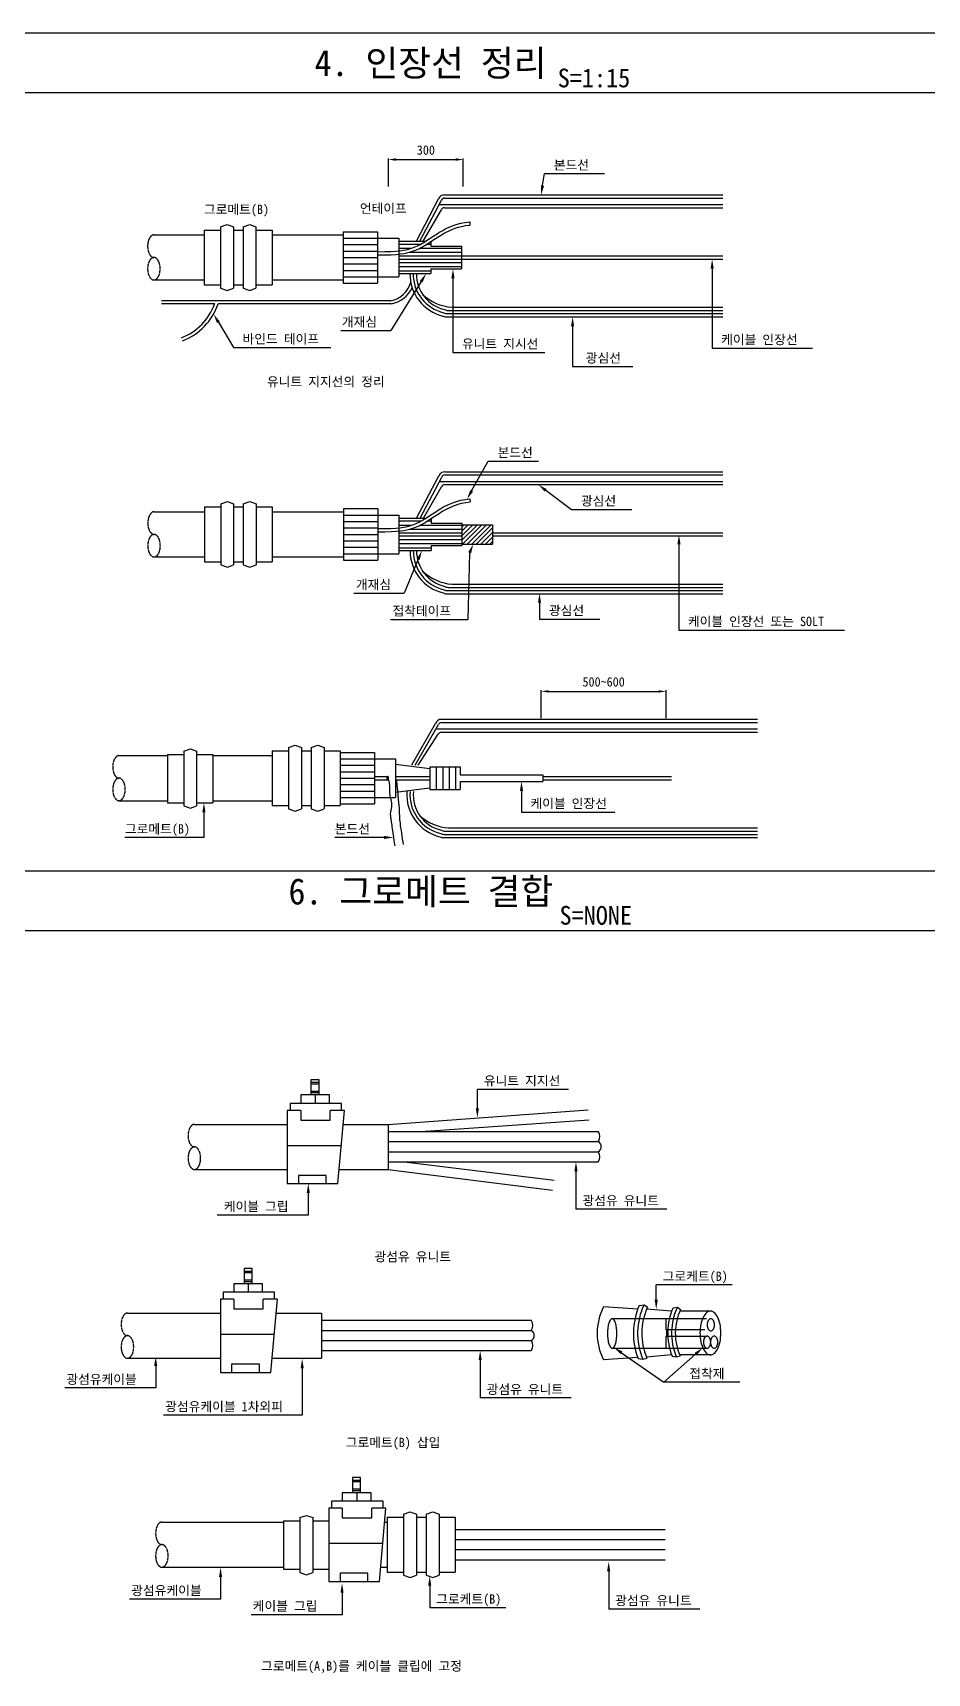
# Model space of a CAD drawing. Extents: x -1854 to 10935, y -8517 to 1904.
# Drawn here: x 2945 to 6532, y -4673 to 1904 of the extents above; entities that cross this region are included whole.
import ezdxf
from ezdxf.enums import TextEntityAlignment as Align

# ---------------------------------------------------------------- set-up
doc = ezdxf.new("R2010")
doc.units = 0
doc.header["$LTSCALE"] = 10
doc.linetypes.add('CENTER', pattern=[2, 1.25, -0.25, 0.25, -0.25])
for name, color, linetype in [('TN-CABL', 4, 'Continuous'), ('TN-CUTL', 1, 'CENTER'), ('TN-DIMS', 1, 'Continuous'), ('TN-LEAL', 1, 'Continuous'), ('TN-LEAT', 3, 'Continuous'), ('TN-LIN2', 3, 'Continuous'), ('TN-TEX1', 6, 'Continuous'), ('TN-TEXT', 3, 'Continuous')]:
    doc.layers.add(name, color=color, linetype=linetype)
doc.styles.add('D', font='GulimChe.ttf')
doc.dimstyles.new('D', dxfattribs={"dimtxt": 2.5, "dimasz": 2.5, "dimexe": 1.25, "dimexo": 2, "dimgap": 1, "dimtad": 1, "dimdec": 0, "dimtxsty": 'D', "dimcen": 2.5, "dimclrd": 1, "dimclre": 1, "dimclrt": 7, "dimadec": 0, "dimazin": 0, "dimtfac": 1, "dimtdec": 0, "dimtmove": 0, "dimatfit": 3, "dimfxl": 0, "dimarcsym": 0})

# ---------------------------------------------------------------- blocks, each defined once
blk = doc.blocks.new('*D4')
at = {"layer": 'DEFPOINTS', "color": 0}
for p in [(4671.8, 1395.5), (4371.7, 1283.5), (4671.8, 1283.5)]:
    blk.add_point(p, dxfattribs=at)
at = {"layer": 'TN-DIMS', "color": 1, "lineweight": -2}
for p, q in [((4371.7, 1288), (4371.7, 1400)), ((4401.7, 1395.5), (4641.8, 1395.5)), ((4671.8, 1288), (4671.8, 1400))]:
    blk.add_line(p, q, dxfattribs=at)
at = {"layer": 'TN-DIMS', "color": 1}
for points in [[(4401.7, 1400.5), (4401.7, 1390.5), (4371.7, 1395.5)], [(4641.8, 1400.5), (4641.8, 1390.5), (4671.8, 1395.5)]]:
    blk.add_solid(points, dxfattribs=at)
at = {"layer": 'TN-DIMS', "color": 3, "insert": (4521.8, 1433.4), "char_height": 37.5, "attachment_point": 5, "style": 'D'}
blk.add_mtext('300', dxfattribs=at)
blk = doc.blocks.new('*D5')
at = {"layer": 'DEFPOINTS', "color": 0}
for p in [(5484.9, -736.6), (4984.5, -848.6), (5484.9, -848.6)]:
    blk.add_point(p, dxfattribs=at)
at = {"layer": 'TN-DIMS', "color": 1, "lineweight": -2}
for p, q in [((4984.5, -844.1), (4984.5, -732.1)), ((5014.5, -736.6), (5454.9, -736.6)), ((5484.9, -844.1), (5484.9, -732.1))]:
    blk.add_line(p, q, dxfattribs=at)
at = {"layer": 'TN-DIMS', "color": 1}
for points in [[(5014.5, -731.6), (5014.5, -741.6), (4984.5, -736.6)], [(5454.9, -731.6), (5454.9, -741.6), (5484.9, -736.6)]]:
    blk.add_solid(points, dxfattribs=at)
at = {"layer": 'TN-DIMS', "color": 3, "insert": (5234.7, -698.7), "char_height": 37.5, "attachment_point": 5, "style": 'D'}
blk.add_mtext('500~600', dxfattribs=at)
blk = doc.blocks.new('*X1')
at = {"color": 0}
for p, q in [((161.85, 132.15), (166.67, 136.97)), ((161.85, 133.56), (165.25, 136.97)), ((161.85, 134.98), (163.84, 136.97)), ((161.85, 136.39), (162.43, 136.97)), ((162.08, 130.97), (168.08, 136.97)), ((163.5, 130.97), (169.5, 136.97)), ((164.91, 130.97), (170.91, 136.97)), ((166.33, 130.97), (171.32, 135.96)), ((167.74, 130.97), (171.32, 134.55)), ((169.15, 130.97), (171.32, 133.14)), ((170.57, 130.97), (171.32, 131.72))]:
    blk.add_line(p, q, dxfattribs=at)

msp = doc.modelspace()

# ---------------------------------------------------------------- linework, layer by layer
at = {"layer": 'TN-CABL'}
for p, q in [((4597, 1254.2), (5712.1, 1254.2)), ((4483.9, 1067.7), (4572.9, 1237.6)), ((4497.7, 1067.7), (4585, 1233)), ((4511.5, 1067.7), (4584.1, 1194.2)), ((4578.3, 1215.5), (5712.1, 1215.5)), ((4596.1, 1202.5), (5712.1, 1202.5)), ((4597, 1241.3), (5712.1, 1241.3)), ((3698.3, 1125.8), (3725.2, 1135)), ((3698.3, 1125.8), (3698.3, 880.4)), ((3725.2, 1135), (3750, 1125.8)), ((3750, 1125.8), (3750, 880.4)), ((3788.7, 1125.8), (3815.6, 1135)), ((3788.7, 1125.8), (3788.7, 880.4)), ((3815.6, 1135), (3840.4, 1125.8)), ((3840.4, 1125.8), (3840.4, 880.4)), ((4597.6, 1115.9), (4606.2, 1120.3)), ((4606.2, 1120.3), (4615.4, 1124.6)), ((4615.4, 1124.6), (4625, 1128.7)), ((4625, 1128.7), (4635.5, 1132.8)), ((4629.9, 1116.8), (4639.8, 1120.6)), ((4635.5, 1132.8), (4647.4, 1136.6)), ((4639.8, 1120.6), (4651, 1124.2)), ((4647.4, 1136.6), (4661.7, 1140.2)), ((4651, 1124.2), (4664.5, 1127.5)), ((4661.7, 1140.2), (4679.4, 1143.4)), ((4664.5, 1127.5), (4681.4, 1130.7)), ((4679.4, 1143.4), (4697.9, 1145.9)), ((4681.4, 1130.7), (4698.4, 1133)), ((4697.9, 1145.9), (4698.4, 1133)), ((3431.1, 1093.5), (3633, 1093.5)), ((3633, 1112.9), (3633, 893.3)), ((3633, 1112.9), (3697.6, 1112.9)), ((3750, 1112.9), (3788.7, 1112.9)), ((3840.4, 1112.9), (3905, 1112.9)), ((3905, 1112.9), (3905, 893.3)), ((3905, 1093.5), (4190.7, 1093.5)), ((4190.7, 1106.4), (4190.7, 899.8)), ((4190.7, 1106.4), (4327.9, 1106.4)), ((4190.7, 1080.6), (4327.9, 1080.6)), ((4190.7, 1054.8), (4327.9, 1054.8)), ((4327.9, 1106.4), (4327.9, 899.8)), ((4327.9, 1080.6), (4413, 1080.6)), ((4413, 1080.6), (4413, 925.6)), ((4413, 1067.7), (4520.3, 1067.7)), ((4413, 1056.8), (4502.1, 1056.8)), ((4488.1, 1049.4), (4494.1, 1052.4)), ((4494.1, 1052.4), (4500, 1055.6)), ((4500, 1055.6), (4505.8, 1058.8)), ((4505.8, 1058.8), (4511.5, 1062.2)), ((4511.5, 1062.2), (4517.3, 1065.8)), ((4517.3, 1065.8), (4523.1, 1069.4)), ((4518.2, 1051.2), (4524.1, 1054.8)), ((4523.1, 1069.4), (4529, 1073.2)), ((4524.1, 1054.8), (4530, 1058.6)), ((4527.2, 1056.8), (4542.1, 1056.8)), ((4529, 1073.2), (4534.9, 1077.2)), ((4530, 1058.6), (4536, 1062.4)), ((4534.9, 1077.2), (4541.1, 1081.2)), ((4536, 1062.4), (4542, 1066.4)), ((4541.1, 1081.2), (4547.3, 1085.3)), ((4542, 1066.4), (4548.2, 1070.4)), ((4542.1, 1066.4), (4542.1, 1048.3)), ((4547.3, 1085.3), (4553.7, 1089.5)), ((4548.2, 1070.4), (4554.4, 1074.5)), ((4553.7, 1089.5), (4560.4, 1093.8)), ((4554.4, 1074.5), (4560.8, 1078.7)), ((4560.4, 1093.8), (4567.2, 1098.2)), ((4560.8, 1078.7), (4567.4, 1083)), ((4567.2, 1098.2), (4574.3, 1102.6)), ((4567.4, 1083), (4574.1, 1087.3)), ((4574.1, 1087.3), (4581, 1091.6)), ((4574.3, 1102.6), (4581.7, 1107.1)), ((4581, 1091.6), (4588.2, 1095.9)), ((4581.7, 1107.1), (4589.4, 1111.5)), ((4588.2, 1095.9), (4595.7, 1100.2)), ((4589.4, 1111.5), (4597.6, 1115.9)), ((4595.7, 1100.2), (4603.6, 1104.5)), ((4603.6, 1104.5), (4611.9, 1108.7)), ((4611.9, 1108.7), (4620.7, 1112.8)), ((4620.7, 1112.8), (4629.9, 1116.8)), ((4190.7, 1028.9), (4327.9, 1028.9)), ((4190.7, 1003.1), (4327.9, 1003.1)), ((4327.9, 1026.1), (4356.8, 1026.4)), ((4328.1, 1013.2), (4357.1, 1013.5)), ((4356.8, 1026.4), (4381, 1027.1)), ((4357.1, 1013.5), (4381.6, 1014.2)), ((4381, 1027.1), (4401.1, 1028.3)), ((4381.6, 1014.2), (4402.1, 1015.4)), ((4401.1, 1028.3), (4417.7, 1029.8)), ((4402.1, 1015.4), (4419.1, 1017)), ((4413, 1039.7), (4463.2, 1039.7)), ((4413, 1009.6), (5712.1, 1009.6)), ((4413, 996.6), (5712.1, 996.6)), ((4417.7, 1029.8), (4431.2, 1031.7)), ((4419.1, 1017), (4433.3, 1018.9)), ((4431.2, 1031.7), (4442.5, 1033.8)), ((4433.3, 1018.9), (4445.2, 1021.2)), ((4442.5, 1033.8), (4452, 1036.1)), ((4445.2, 1021.2), (4455.3, 1023.6)), ((4452, 1036.1), (4460.3, 1038.6)), ((4455.3, 1023.6), (4464.1, 1026.3)), ((4456.4, 1023.6), (4665.3, 1023.6)), ((4460.3, 1038.6), (4467.9, 1041.1)), ((4464.1, 1026.3), (4472.2, 1029)), ((4467.9, 1041.1), (4475, 1043.8)), ((4472.2, 1029), (4479.7, 1031.8)), ((4475, 1043.8), (4481.7, 1046.6)), ((4479.7, 1031.8), (4486.9, 1034.7)), ((4481.7, 1046.6), (4488.1, 1049.4)), ((4486.9, 1034.7), (4493.6, 1037.8)), ((4493.6, 1037.8), (4500, 1041)), ((4497.5, 1039.7), (4665.3, 1039.7)), ((4500, 1041), (4506.2, 1044.2)), ((4506.2, 1044.2), (4512.3, 1047.7)), ((4512.3, 1047.7), (4518.2, 1051.2)), ((4542.1, 1048.3), (4665.3, 1048.3)), ((4665.3, 1048.3), (4665.3, 957.9)), ((4190.7, 977.3), (4327.9, 977.3)), ((4190.7, 951.4), (4327.9, 951.4)), ((4190.7, 925.6), (4327.9, 925.6)), ((4327.9, 925.6), (4413, 925.6)), ((4413, 982.6), (4665.3, 982.6)), ((4413, 966.5), (4665.3, 966.5)), ((4413, 949.4), (4542.1, 949.4)), ((4413, 938.5), (4542.1, 938.5)), ((4542.1, 957.9), (4665.3, 957.9)), ((4542.1, 957.9), (4542.1, 938.5)), ((3431.1, 912.7), (3633, 912.7)), ((3633, 893.3), (3697.6, 893.3)), ((3698.3, 880.4), (3725.2, 871.2)), ((3725.2, 871.2), (3750, 880.4)), ((3750, 893.3), (3788.7, 893.3)), ((3788.7, 880.4), (3815.6, 871.2)), ((3815.6, 871.2), (3840.4, 880.4)), ((3840.4, 893.3), (3905, 893.3)), ((3905, 912.7), (4190.7, 912.7)), ((4190.7, 899.8), (4327.9, 899.8)), ((4381.4, 829.7), (3462.2, 829.7)), ((3674.8, 816.8), (3462.2, 816.8)), ((4382.7, 816.8), (3688.4, 816.8)), ((4610.4, 790.7), (5712.1, 790.7)), ((4625.8, 803.7), (5712.1, 803.7)), ((4603.5, 764.9), (5712.1, 764.9)), ((4606.9, 777.8), (5712.1, 777.8)), ((4597.7, 144), (5712.8, 144)), ((4484.6, -42.6), (4573.6, 127.3)), ((4498.4, -42.6), (4585.7, 122.7)), ((4512.2, -42.6), (4584.8, 84)), ((4579, 105.2), (5712.8, 105.2)), ((4596.9, 92.3), (5712.8, 92.3)), ((4597.7, 131), (5712.8, 131)), ((3633.8, 2.6), (3633.8, -217)), ((3633.8, 2.6), (3698.3, 2.6)), ((3699, 15.6), (3725.9, 24.7)), ((3699, 15.6), (3699, -229.9)), ((3725.9, 24.7), (3750.7, 15.6)), ((3750.7, 15.6), (3750.7, -229.9)), ((3750.7, 2.6), (3789.5, 2.6)), ((3789.5, 15.6), (3816.3, 24.7)), ((3789.5, 15.6), (3789.5, -229.9)), ((3816.3, 24.7), (3841.1, 15.6)), ((3841.1, 15.6), (3841.1, -229.9)), ((3841.1, 2.6), (3905.7, 2.6)), ((3905.7, 2.6), (3905.7, -217)), ((4698.6, 35.7), (4699.1, 22.7)), ((3431.8, -16.7), (3633.8, -16.7)), ((3905.7, -16.7), (4191.4, -16.7)), ((4191.4, -3.8), (4191.4, -210.5)), ((4191.4, -3.8), (4328.7, -3.8)), ((4191.4, -29.6), (4328.7, -29.6)), ((4191.4, -55.5), (4328.7, -55.5)), ((4328.7, -3.8), (4328.7, -210.5)), ((4328.7, -29.6), (4413.7, -29.6)), ((4413.7, -29.6), (4413.7, -184.7)), ((4413.7, -42.6), (4521, -42.6)), ((4413.7, -53.5), (4502.8, -53.5)), ((4527.9, -53.5), (4542.9, -53.5)), ((4542.9, -43.8), (4542.9, -61.9)), ((4542.9, -61.9), (4666.1, -61.9)), ((4666.1, -61.9), (4666.1, -152.4)), ((4191.4, -81.3), (4328.7, -81.3)), ((4191.4, -107.2), (4328.7, -107.2)), ((4413.7, -70.5), (4463.9, -70.5)), ((4413.7, -100.7), (4666.1, -100.7)), ((4413.7, -113.6), (4666.1, -113.6)), ((4413.7, -127.7), (4666.1, -127.7)), ((4457.2, -86.6), (4666.1, -86.6)), ((4498.2, -70.5), (4666.1, -70.5)), ((4666.1, -68.4), (4788.4, -68.4)), ((4666.1, -68.4), (4666.1, -145.9)), ((4788.4, -68.4), (4788.4, -145.9)), ((4788.4, -100.7), (5712.8, -100.7)), ((4788.4, -113.6), (5712.8, -113.6)), ((4191.4, -133), (4328.7, -133)), ((4191.4, -158.8), (4328.7, -158.8)), ((4191.4, -184.7), (4328.7, -184.7)), ((4328.7, -184.7), (4413.7, -184.7)), ((4413.7, -143.8), (4666.1, -143.8)), ((4413.7, -160.8), (4542.9, -160.8)), ((4413.7, -171.7), (4542.9, -171.7)), ((4542.9, -152.4), (4666.1, -152.4)), ((4542.9, -152.4), (4542.9, -171.7)), ((4666.1, -145.9), (4788.4, -145.9)), ((3431.8, -197.6), (3633.8, -197.6)), ((3633.8, -217), (3698.3, -217)), ((3699, -229.9), (3725.9, -239)), ((3725.9, -239), (3750.7, -229.9)), ((3750.7, -217), (3789.5, -217)), ((3789.5, -229.9), (3816.3, -239)), ((3816.3, -239), (3841.1, -229.9)), ((3841.1, -217), (3905.7, -217)), ((3905.7, -197.6), (4191.4, -197.6)), ((4191.4, -210.5), (4328.7, -210.5)), ((4611.2, -319.5), (5712.8, -319.5)), ((4626.5, -306.6), (5712.8, -306.6)), ((4604.3, -345.4), (5712.8, -345.4)), ((4607.6, -332.4), (5712.8, -332.4)), ((4584.3, -848.6), (5851.9, -848.6)), ((4465.2, -1031.3), (4560.2, -865.3)), ((4478.6, -1032), (4572.2, -869.9)), ((4491.5, -1032.7), (4571.3, -908.6)), ((4565.6, -887.4), (5851.9, -887.4)), ((4583.4, -900.3), (5851.9, -900.3)), ((4584.3, -861.5), (5851.9, -861.5)), ((3550.6, -976.4), (3577.5, -967.3)), ((3550.6, -976.4), (3550.6, -1196)), ((3577.5, -967.3), (3602.3, -976.4)), ((3602.3, -976.4), (3602.3, -1196)), ((3906, -974.7), (3970.6, -974.7)), ((3906, -974.7), (3906, -1194.3)), ((3971.3, -961.8), (3998.1, -952.7)), ((3971.3, -961.8), (3971.3, -1207.3)), ((3998.1, -952.7), (4022.9, -961.8)), ((4022.9, -961.8), (4022.9, -1207.3)), ((4022.9, -974.7), (4061.7, -974.7)), ((4061.7, -961.8), (4088.5, -952.7)), ((4061.7, -961.8), (4061.7, -1207.3)), ((4088.5, -952.7), (4113.4, -961.8)), ((4113.4, -961.8), (4113.4, -1207.3)), ((4113.4, -974.7), (4177.9, -974.7)), ((4177.9, -974.7), (4177.9, -1194.3)), ((4177.9, -981.2), (4315.2, -981.2)), ((4177.9, -981.2), (4177.9, -1187.9)), ((4315.2, -981.2), (4315.2, -1187.9)), ((3291, -994.1), (3485.4, -994.1)), ((3485.4, -989.4), (3485.4, -1183.1)), ((3485.4, -989.4), (3550, -989.4)), ((3602.3, -989.4), (3666.9, -989.4)), ((3666.9, -989.4), (3666.9, -1183.1)), ((3666.9, -994.1), (3906, -994.1)), ((4177.9, -994.1), (4177.9, -994.1)), ((4177.9, -1007), (4315.2, -1007)), ((4177.9, -1032.9), (4315.2, -1032.9)), ((4315.2, -1007), (4400.2, -1007)), ((4400.2, -1007), (4400.2, -1162)), ((4400.2, -1028.1), (4537.6, -1045.8)), ((4537.6, -1039.3), (4659.9, -1039.3)), ((4537.6, -1039.3), (4537.6, -1129.8)), ((4563.4, -1039.3), (4563.4, -1129.8)), ((4589.2, -1039.3), (4589.2, -1129.8)), ((4615.1, -1039.3), (4615.1, -1129.8)), ((4640.9, -1039.3), (4640.9, -1129.8)), ((4659.9, -1039.3), (4659.9, -1071.6)), ((4177.9, -1058.7), (4315.2, -1058.7)), ((4177.9, -1084.5), (4315.2, -1084.5)), ((4177.9, -1110.4), (4315.2, -1110.4)), ((4315.2, -1078.1), (4368.6, -1078.1)), ((4315.2, -1091), (4368.6, -1091)), ((4400.2, -1078.1), (4537.6, -1078.1)), ((4400.2, -1091), (4537.6, -1091)), ((4659.9, -1071.6), (4990.9, -1071.6)), ((4659.9, -1097.5), (4990.9, -1097.5)), ((4659.9, -1097.5), (4659.9, -1129.8)), ((4990.9, -1071.6), (4990.9, -1097.5)), ((4990.9, -1078.1), (5507.4, -1078.1)), ((4990.9, -1091), (5507.4, -1091)), ((3291, -1175), (3485.4, -1175)), ((3485.4, -1183.1), (3550, -1183.1)), ((3602.3, -1183.1), (3666.9, -1183.1)), ((3666.9, -1175), (3906, -1175)), ((4177.9, -1136.2), (4315.2, -1136.2)), ((4177.9, -1162), (4315.2, -1162)), ((4177.9, -1175), (4177.9, -1175)), ((4315.2, -1162), (4400.2, -1162)), ((4400.2, -1140.9), (4537.6, -1123.3)), ((4537.6, -1129.8), (4659.9, -1129.8)), ((3550.6, -1196), (3577.5, -1205.2)), ((3577.5, -1205.2), (3602.3, -1196)), ((3906, -1194.3), (3970.6, -1194.3)), ((3971.3, -1207.3), (3998.1, -1216.4)), ((3998.1, -1216.4), (4022.9, -1207.3)), ((4022.9, -1194.3), (4061.7, -1194.3)), ((4061.7, -1207.3), (4088.5, -1216.4)), ((4088.5, -1216.4), (4113.4, -1207.3)), ((4113.4, -1194.3), (4177.9, -1194.3)), ((4177.9, -1187.9), (4315.2, -1187.9)), ((4594.2, -1309.8), (5851.9, -1309.8)), ((4597.7, -1296.9), (5851.9, -1296.9)), ((4613, -1284), (5851.9, -1284)), ((4590.8, -1322.7), (5851.9, -1322.7)), ((4060.9, -2294), (4060.9, -2354.7)), ((4093.4, -2294), (4060.9, -2294)), ((4093.4, -2354.7), (4093.4, -2294)), ((4135.4, -2354.7), (4019.9, -2354.7)), ((4019.9, -2354.7), (4019.9, -2388.2)), ((4060.9, -2303.9), (4093.4, -2303.9)), ((4060.9, -2309.6), (4093.4, -2309.6)), ((4060.9, -2339.6), (4093.4, -2339.6)), ((4060.9, -2345.3), (4093.4, -2345.3)), ((4077.7, -2354.7), (4077.7, -2388.2)), ((4135.4, -2388.2), (4135.4, -2354.7)), ((4019.9, -2417), (3966.1, -2417)), ((3966.1, -2417), (3966.1, -2710.1)), ((4183.3, -2388.2), (3977.2, -2388.2)), ((3977.2, -2388.2), (3977.2, -2417)), ((4019.9, -2417), (4019.9, -2455.9)), ((4138, -2455.9), (4138, -2417)), ((4195, -2417), (4138, -2417)), ((4169, -2710.1), (4195, -2417)), ((4183.3, -2417), (4183.3, -2388.2)), ((4371, -2472.4), (5172.6, -2414.1)), ((3593.4, -2472.4), (3966.1, -2472.4)), ((4019.9, -2455.9), (4138, -2455.9)), ((4190.1, -2472.4), (4371, -2472.4)), ((4371, -2472.4), (4371, -2653.3)), ((4371, -2472.4), (4371, -2472.4)), ((4501.6, -2501.3), (5176.2, -2454.3)), ((3966.1, -2557.2), (4182.6, -2557.2)), ((4371, -2501.3), (5212.4, -2501.3)), ((4371, -2541.7), (5212.4, -2541.7)), ((4371, -2582.2), (5212.4, -2582.2)), ((4371, -2622.9), (5212.4, -2622.9)), ((4435.9, -2622.9), (5035.9, -2696.1)), ((3593.4, -2653.3), (3966.1, -2653.3)), ((4010.8, -2677.1), (4010.8, -2710.1)), ((4122.6, -2677.1), (4010.8, -2677.1)), ((4122.6, -2710.1), (4122.6, -2677.1)), ((4174.1, -2653.3), (4371, -2653.3)), ((4371, -2653.3), (5029.4, -2736)), ((4371, -2653.3), (4371, -2653.3)), ((3966.1, -2710.1), (4169, -2710.1)), ((3792.5, -3050.7), (3792.5, -3111.4)), ((3825, -3050.7), (3792.5, -3050.7)), ((3792.5, -3060.6), (3825, -3060.6)), ((3792.5, -3066.3), (3825, -3066.3)), ((3825, -3111.4), (3825, -3050.7)), ((3914.9, -3144.9), (3708.8, -3144.9)), ((3708.8, -3144.9), (3708.8, -3173.6)), ((3867, -3111.4), (3751.5, -3111.4)), ((3751.5, -3111.4), (3751.5, -3144.9)), ((3792.5, -3096.3), (3825, -3096.3)), ((3792.5, -3102), (3825, -3102)), ((3809.3, -3111.4), (3809.3, -3144.9)), ((3867, -3144.9), (3867, -3111.4)), ((3914.9, -3173.6), (3914.9, -3144.9)), ((3697.7, -3173.6), (3697.7, -3466.8)), ((3751.5, -3173.6), (3697.7, -3173.6)), ((3751.5, -3173.6), (3751.5, -3212.6)), ((3751.5, -3212.6), (3869.6, -3212.6)), ((3869.6, -3212.6), (3869.6, -3173.6)), ((3926.6, -3173.6), (3869.6, -3173.6)), ((3900.6, -3466.8), (3926.6, -3173.6)), ((5371.2, -3213.4), (5234.8, -3203.8)), ((5377.3, -3198.1), (5396.9, -3195.6)), ((5396.9, -3195.6), (5410.5, -3205.7)), ((5507.4, -3221.4), (5407.2, -3213.4)), ((5512.9, -3207.6), (5530.6, -3205.3)), ((5530.6, -3205.3), (5543.1, -3214.6)), ((5663, -3221.5), (5540, -3221.5)), ((3325, -3229.1), (3697.7, -3229.1)), ((3921.7, -3229.1), (4102.6, -3229.1)), ((4102.6, -3229.1), (4102.6, -3410)), ((4102.6, -3229.1), (4102.6, -3229.1)), ((4102.6, -3258), (4944, -3258)), ((5268.9, -3251.4), (5646.9, -3251.4)), ((5483.7, -3251.4), (5483.7, -3294.5)), ((3697.7, -3313.9), (3914.2, -3313.9)), ((4102.6, -3298.4), (4944, -3298.4)), ((4102.6, -3338.9), (4944, -3338.9)), ((5483.7, -3294.5), (5641.1, -3294.5)), ((5485.2, -3321.3), (5649.6, -3321.3)), ((5485.2, -3370.2), (5485.2, -3321.3)), ((5488.8, -3321.3), (5488.8, -3294.5)), ((3325, -3410), (3697.7, -3410)), ((3905.7, -3410), (4102.6, -3410)), ((4102.6, -3379.6), (4944, -3379.6)), ((4102.6, -3410), (4102.6, -3410)), ((5371.4, -3407.3), (5234.8, -3416.9)), ((5268.9, -3370.2), (5649.6, -3370.2)), ((5372.9, -3411.5), (5392, -3414)), ((5392, -3414), (5408.3, -3409.7)), ((5507.1, -3396.8), (5406.9, -3406.4)), ((5508.9, -3401.6), (5526.2, -3403.9)), ((5526.2, -3403.9), (5541.1, -3400)), ((5663, -3396.9), (5539.8, -3396.9)), ((3697.7, -3466.8), (3900.6, -3466.8)), ((3742.4, -3433.8), (3742.4, -3466.8)), ((3854.2, -3433.8), (3742.4, -3433.8)), ((3854.2, -3466.8), (3854.2, -3433.8)), ((4227.6, -3888.5), (4227.6, -3949.2)), ((4260.1, -3888.5), (4227.6, -3888.5)), ((4227.6, -3898.4), (4260.1, -3898.4)), ((4227.6, -3904.1), (4260.1, -3904.1)), ((4227.6, -3934.1), (4260.1, -3934.1)), ((4227.6, -3939.8), (4260.1, -3939.8)), ((4260.1, -3949.2), (4260.1, -3888.5)), ((4132.8, -4011.5), (4132.8, -4304.7)), ((4186.6, -4011.5), (4132.8, -4011.5)), ((4350, -3982.7), (4143.9, -3982.7)), ((4143.9, -3982.7), (4143.9, -4011.5)), ((4302.1, -3949.2), (4186.6, -3949.2)), ((4186.6, -3949.2), (4186.6, -3982.7)), ((4186.6, -4011.5), (4186.6, -4050.4)), ((4244.4, -3949.2), (4244.4, -3982.7)), ((4302.1, -3982.7), (4302.1, -3949.2)), ((4304.7, -4050.4), (4304.7, -4011.5)), ((4361.7, -4011.5), (4304.7, -4011.5)), ((4335.7, -4304.7), (4361.7, -4011.5)), ((4350, -4011.5), (4350, -3982.7)), ((3463.2, -4067), (3951.1, -4067)), ((3951.1, -4062.2), (4015.7, -4062.2)), ((3951.1, -4062.2), (3951.1, -4256)), ((4016.4, -4049.3), (4043.2, -4040.1)), ((4016.4, -4049.3), (4016.4, -4268.9)), ((4043.2, -4040.1), (4068.1, -4049.3)), ((4068.1, -4049.3), (4068.1, -4268.9)), ((4068.1, -4062.2), (4132.7, -4062.2)), ((4186.6, -4050.4), (4304.7, -4050.4)), ((4356.7, -4067), (4367.2, -4067)), ((4367.2, -4047.6), (4367.2, -4267.2)), ((4367.2, -4047.6), (4431.8, -4047.6)), ((4432.5, -4034.7), (4459.3, -4025.5)), ((4432.5, -4034.7), (4432.5, -4280.1)), ((4459.3, -4025.5), (4484.1, -4034.7)), ((4484.1, -4034.7), (4484.1, -4280.1)), ((4484.1, -4047.6), (4522.9, -4047.6)), ((4522.9, -4034.7), (4549.7, -4025.5)), ((4522.9, -4034.7), (4522.9, -4280.1)), ((4549.7, -4025.5), (4574.6, -4034.7)), ((4574.6, -4034.7), (4574.6, -4280.1)), ((4574.6, -4047.9), (4639.8, -4047.9)), ((4639.8, -4047.9), (4639.8, -4267.4)), ((4639.8, -4096.1), (5481.3, -4096.1)), ((4639.8, -4136.5), (5481.3, -4136.5)), ((4132.8, -4151.8), (4349.2, -4151.8)), ((4639.8, -4176.9), (5481.3, -4176.9)), ((3463.2, -4247.8), (3951.1, -4247.8)), ((3951.1, -4256), (4015.7, -4256)), ((4016.4, -4268.9), (4043.2, -4278)), ((4043.2, -4278), (4068.1, -4268.9)), ((4068.1, -4256), (4132.7, -4256)), ((4289.3, -4271.6), (4177.5, -4271.6)), ((4177.5, -4271.6), (4177.5, -4304.7)), ((4289.3, -4304.7), (4289.3, -4271.6)), ((4340.7, -4247.8), (4367.2, -4247.8)), ((4367.2, -4267.2), (4431.8, -4267.2)), ((4484.1, -4267.2), (4522.9, -4267.2)), ((4574.6, -4267.4), (4639.8, -4267.4)), ((4639.8, -4217.7), (5481.3, -4217.7)), ((4132.8, -4304.7), (4335.7, -4304.7)), ((4432.5, -4280.1), (4459.3, -4289.3)), ((4459.3, -4289.3), (4484.1, -4280.1)), ((4522.9, -4280.1), (4549.7, -4289.3)), ((4549.7, -4289.3), (4574.6, -4280.1))]:
    msp.add_line(p, q, dxfattribs=at)
for points in [[(4328.7, -84.1), (4357.6, -83.8), (4381.8, -83.1), (4401.8, -81.9), (4418.4, -80.4), (4432, -78.6), (4443.2, -76.5), (4452.7, -74.1), (4461, -71.7), (4468.6, -69.1), (4475.7, -66.5), (4482.4, -63.7), (4488.8, -60.8), (4494.9, -57.8), (4500.7, -54.7), (4506.5, -51.4), (4512.2, -48), (4518, -44.5), (4523.8, -40.8), (4529.7, -37), (4535.7, -33.1), (4541.8, -29.1), (4548, -24.9), (4554.5, -20.7), (4561.1, -16.4), (4567.9, -12), (4575, -7.6), (4582.4, -3.2), (4590.2, 1.3), (4598.3, 5.7), (4607, 10), (4616.1, 14.3), (4625.8, 18.5), (4636.2, 22.5), (4648.1, 26.3), (4662.5, 29.9), (4680.1, 33.2), (4698.6, 35.7)], [(4328.8, -97), (4357.8, -96.8), (4382.3, -96), (4402.8, -94.8), (4419.8, -93.2), (4434, -91.3), (4445.9, -89.1), (4456, -86.6), (4464.9, -84), (4472.9, -81.3), (4480.5, -78.5), (4487.6, -75.5), (4494.3, -72.5), (4500.8, -69.3), (4507, -66), (4513, -62.6), (4518.9, -59.1), (4524.8, -55.5), (4530.7, -51.7), (4536.7, -47.9), (4542.7, -43.9), (4548.9, -39.9), (4555.1, -35.7), (4561.5, -31.5), (4568.1, -27.3), (4574.8, -23), (4581.7, -18.6), (4588.9, -14.3), (4596.4, -10), (4604.3, -5.8), (4612.6, -1.6), (4621.4, 2.5), (4630.6, 6.5), (4640.5, 10.3), (4651.7, 13.9), (4665.2, 17.3), (4682.1, 20.4), (4699.1, 22.7)], [(4371.1, -1089.4), (4372.9, -1096.1), (4374.2, -1102.2), (4375.2, -1107.7), (4375.9, -1112.7), (4376.2, -1117.2), (4376.4, -1121.4), (4376.5, -1125.3), (4376.4, -1129), (4376.4, -1132.5), (4376.4, -1135.9), (4376.4, -1139.2), (4376.4, -1142.4), (4376.5, -1145.6), (4376.7, -1148.6), (4377, -1151.7), (4377.4, -1154.7), (4377.9, -1157.6), (4378.6, -1160.6), (4379.3, -1163.5), (4380.1, -1166.4), (4380.8, -1169.3), (4381.6, -1172.1), (4382.3, -1174.9), (4382.9, -1177.7), (4383.4, -1180.4), (4383.8, -1183), (4384.1, -1185.7), (4384.2, -1188.3), (4384.3, -1190.9), (4384.2, -1193.6), (4384.1, -1196.3), (4383.8, -1199), (4383.4, -1201.7), (4383, -1204.5), (4382.5, -1207.2), (4382, -1209.9), (4381.5, -1212.6), (4381, -1215.1), (4380.5, -1217.5), (4380, -1219.8), (4379.7, -1221.9), (4379.4, -1223.8), (4379.2, -1225.8), (4379.1, -1227.8), (4379.1, -1229.9), (4379.3, -1232.3), (4379.5, -1235), (4379.8, -1238.1), (4380.3, -1241.6), (4380.8, -1245.6), (4381.5, -1250.1), (4382.2, -1255.1), (4383, -1260.5), (4383.9, -1266.5), (4384.8, -1273), (4385.8, -1280), (4386.7, -1287.6), (4387.8, -1295.6), (4388.9, -1304.2), (4390.2, -1313.3), (4391.7, -1323), (4393.3, -1333.2), (4395.2, -1344), (4397.4, -1355.3)], [(4403.7, -1091), (4404, -1096.2), (4404.4, -1101), (4404.7, -1105.4), (4405.1, -1109.4), (4405.5, -1113.2), (4406, -1116.9), (4406.4, -1120.4), (4406.8, -1123.8), (4407.2, -1127.3), (4407.6, -1130.8), (4408, -1134.2), (4408.3, -1137.7), (4408.7, -1141.1), (4409, -1144.5), (4409.2, -1147.8), (4409.5, -1151.1), (4409.7, -1154.3), (4410, -1157.5), (4410.2, -1160.6), (4410.4, -1163.7), (4410.7, -1166.8), (4410.9, -1169.9), (4411.2, -1173), (4411.5, -1176.2), (4411.9, -1179.5), (4412.3, -1182.8), (4412.7, -1186.1), (4413.2, -1189.4), (4413.6, -1192.8), (4414, -1196.2), (4414.3, -1199.5), (4414.6, -1202.8), (4414.9, -1206.1), (4415, -1209.3), (4415.2, -1212.5), (4415.3, -1215.7), (4415.3, -1218.8), (4415.3, -1221.9), (4415.3, -1225), (4415.3, -1228), (4415.4, -1231.1), (4415.4, -1234.3), (4415.5, -1237.9), (4415.7, -1241.9), (4416, -1246.5), (4416.5, -1251.8), (4417.2, -1258.2), (4418.1, -1265.6), (4419.2, -1274.1), (4420.6, -1283.7), (4422.1, -1294.2), (4423.8, -1305.2), (4425.5, -1316.5), (4427.2, -1328.1), (4428.9, -1339.5), (4430.6, -1350.7)]]:
    msp.add_lwpolyline(points, dxfattribs=at)
for points in [[(4368.6, -1078.1, 0.155534), (4367.3, -1078.5, 0.106723), (4365.9, -1080, 0.072907), (4365.1, -1081.9, 0.059372), (4364.8, -1084.5, 0.059372), (4365.1, -1087.1, 0.072907), (4365.9, -1089.1, 0.106723), (4367.3, -1090.6, 0.155534), (4368.6, -1091, 0.155534), (4369.9, -1090.6, 0.106723), (4371.3, -1089.1, 0.072907), (4372.1, -1087.1, 0.059372), (4372.4, -1084.5, 0.059372), (4372.1, -1081.9, 0.072907), (4371.3, -1080, 0.106723), (4369.9, -1078.5, 0.155534)], [(5663, -3221.5, 0.180662), (5649, -3226.8, 0.103033), (5633.4, -3247.2, 0.062597), (5624.6, -3273.7, 0.048818), (5621.1, -3309.2, 0.048818), (5624.6, -3344.8, 0.062597), (5633.4, -3371.2, 0.103033), (5649, -3391.7, 0.180662), (5663, -3396.9, 0.180662), (5677, -3391.7, 0.103033), (5692.6, -3371.2, 0.062597), (5701.4, -3344.8, 0.048818), (5704.8, -3309.2, 0.048818), (5701.4, -3273.7, 0.062597), (5692.6, -3247.2, 0.103033), (5677, -3226.8, 0.180662)], [(5664.7, -3252.2, 0.149429), (5659.5, -3253.8, 0.107073), (5654.3, -3259.2, 0.075562), (5651.2, -3266.6, 0.062363), (5650, -3276.2, 0.062363), (5651.2, -3285.8, 0.075562), (5654.3, -3293.2, 0.107073), (5659.5, -3298.7, 0.149429), (5664.7, -3300.3, 0.149429), (5670, -3298.7, 0.107073), (5675.2, -3293.2, 0.075562), (5678.3, -3285.8, 0.062363), (5679.5, -3276.2, 0.062363), (5678.3, -3266.6, 0.075562), (5675.2, -3259.2, 0.107073), (5670, -3253.8, 0.149429)], [(5649.4, -3321.8, 0.149429), (5644.2, -3323.4, 0.107073), (5639, -3328.8, 0.075562), (5635.9, -3336.2, 0.062363), (5634.7, -3345.8, 0.062363), (5635.9, -3355.5, 0.075562), (5639, -3362.9, 0.107073), (5644.2, -3368.3, 0.149429), (5649.4, -3369.9, 0.149429), (5654.7, -3368.3, 0.107073), (5659.9, -3362.9, 0.075562), (5663, -3355.5, 0.062363), (5664.2, -3345.8, 0.062363), (5663, -3336.2, 0.075562), (5659.9, -3328.8, 0.107073), (5654.7, -3323.4, 0.149429)], [(5678.2, -3321.8, 0.149429), (5673, -3323.4, 0.107073), (5667.7, -3328.8, 0.075562), (5664.6, -3336.2, 0.062363), (5663.4, -3345.8, 0.062363), (5664.6, -3355.5, 0.075562), (5667.7, -3362.9, 0.107073), (5673, -3368.3, 0.149429), (5678.2, -3369.9, 0.149429), (5683.4, -3368.3, 0.107073), (5688.6, -3362.9, 0.075562), (5691.8, -3355.5, 0.062363), (5693, -3345.8, 0.062363), (5691.8, -3336.2, 0.075562), (5688.6, -3328.8, 0.107073), (5683.4, -3323.4, 0.149429)]]:
    msp.add_lwpolyline(points, format="xyb", close=True, dxfattribs=at)
for centre, radius, start, end in [((4597, 1228.4), 25.8, 90, 159.21297), ((4596.1, 1189.6), 12.9, 90, 159.21297), ((4597, 1228.4), 12.9, 90, 159.21297), ((4630.7, 936.3), 172.8, 179.27388, 256.71655), ((4629.9, 936.3), 159.1, 179.34678, 256.97111), ((4629.1, 936.2), 145.4, 179.43293, 257.32098), ((4362.1, 930.4), 102.5, 280.86011, 344.87269), ((4362.1, 930.4), 115.4, 280.86011, 335.07647), ((3460.6, 893.9), 227.6, 290.81254, 340.20858), ((3460.6, 893.9), 240.5, 290.81254, 341.31218), ((4640.1, 997.3), 194.2, 227.71369, 265.76873), ((4610.4, 816.6), 25.8, 239.15234, 270), ((4603.5, 790.7), 25.8, 240.95186, 270), ((4606.9, 803.7), 25.8, 240.09264, 270), ((4597.7, 118.1), 25.8, 90, 159.21297), ((4596.9, 79.4), 12.9, 90, 159.21297), ((4597.7, 118.1), 12.9, 90, 159.21297), ((4631.4, -173.9), 172.8, 179.27388, 256.71655), ((4630.6, -174), 159.1, 179.34678, 256.97111), ((4629.8, -174), 145.4, 179.43293, 257.32098), ((4640.8, -113), 194.2, 227.71369, 265.76873), ((4611.2, -293.7), 25.8, 239.15234, 270), ((4604.3, -319.5), 25.8, 240.95186, 270), ((4607.6, -306.6), 25.8, 240.09264, 270), ((4584.3, -874.5), 25.8, 90, 159.21297), ((4583.4, -913.2), 12.9, 90, 159.21297), ((4584.3, -874.5), 12.9, 90, 159.21297), ((4618, -1151.3), 172.8, 175.81142, 256.71655), ((4617.2, -1151.4), 159.1, 175.19882, 256.97111), ((4616.4, -1151.4), 145.4, 174.46762, 257.32098), ((4627.4, -1090.4), 194.2, 227.71369, 265.76873), ((4594.2, -1284), 25.8, 240.09264, 270), ((4597.7, -1271.1), 25.8, 239.15234, 270), ((4590.8, -1296.9), 25.8, 240.95186, 270), ((5186.9, -2521.5), 32.5, 321.57997, 38.42003), ((5202.6, -2562), 22.5, 295.84216, 64.15784), ((5186.9, -2602.4), 32.5, 321.57997, 38.42003), ((5437.7, -3310.4), 229.2, 152.28432, 207.71568), ((5636.1, -3310.2), 282, 156.57656, 201.04763), ((5636.1, -3310.2), 265.2, 154.395, 203.03431), ((5636.1, -3310.2), 248.5, 155.14802, 203.61406), ((5748.1, -3309.5), 256.3, 156.57656, 201.04763), ((5748.1, -3309.5), 241.1, 154.395, 203.03431), ((5748.1, -3309.5), 225.9, 155.14802, 203.61406), ((4918.5, -3278.2), 32.5, 321.57997, 38.42003), ((5439.9, -3310.8), 189.5, 172.61854, 180), ((5354.7, -3299.8), 103.7, 162.63255, 172.61854), ((5301.6, -3283.1), 48, 142.94491, 162.63255), ((5268.9, -3258.5), 7.05, 90, 142.94491), ((5268.9, -3258.5), 7.05, 37.05509, 90), ((5236.3, -3283.1), 48, 17.36745, 37.05509), ((5183.1, -3299.8), 103.7, 7.38146, 17.36745), ((5097.9, -3310.8), 189.5, 0, 7.38146), ((4934.2, -3318.7), 22.5, 295.84216, 64.15784), ((4918.5, -3359.1), 32.5, 321.57997, 38.42003), ((5439.9, -3310.8), 189.5, 180, 187.38146), ((5354.7, -3321.8), 103.7, 187.38146, 197.36745), ((5301.6, -3338.5), 48, 197.36745, 217.05509), ((5236.3, -3338.5), 48, 322.94491, 342.63255), ((5183.1, -3321.8), 103.7, 342.63255, 352.61854), ((5097.9, -3310.8), 189.5, 352.61854, 0), ((5268.9, -3363.1), 7.05, 217.05509, 270), ((5268.9, -3363.1), 7.05, 270, 322.94491)]:
    msp.add_arc(centre, radius, start, end, dxfattribs=at)
at = {"layer": 'TN-CUTL'}
for points in [[(3431.1, 1093.5, 0.161608), (3422.4, 1090.6, 0.106147), (3413.3, 1080.3, 0.070321), (3408, 1066.5, 0.05658), (3405.9, 1048.3, 0.05658), (3408, 1030.1, 0.070321), (3413.3, 1016.3, 0.106147), (3422.4, 1006, 0.161608), (3431.1, 1003.1, 0.161608)], [(3431.8, -16.7, 0.161608), (3423.1, -19.6, 0.106147), (3414, -30, 0.070321), (3408.7, -43.7, 0.05658), (3406.7, -61.9, 0.05658), (3408.7, -80.1, 0.070321), (3414, -93.9, 0.106147), (3423.1, -104.3, 0.161608), (3431.8, -107.2, 0.161608)], [(3291, -994.1, 0.161608), (3282.3, -997, 0.106147), (3273.3, -1007.4, 0.070321), (3268, -1021.1, 0.05658), (3265.9, -1039.3, 0.05658), (3268, -1057.5, 0.070321), (3273.3, -1071.3, 0.106147), (3282.3, -1081.7, 0.161608), (3291, -1084.5, 0.161608)], [(3593.4, -2472.4, 0.161608), (3584.7, -2475.3, 0.106147), (3575.7, -2485.7, 0.070321), (3570.4, -2499.5, 0.05658), (3568.3, -2517.7, 0.05658), (3570.4, -2535.9, 0.070321), (3575.7, -2549.6, 0.106147), (3584.7, -2560, 0.161608), (3593.4, -2562.9, 0.161608)], [(3325, -3229.1, 0.161608), (3316.3, -3232, 0.106147), (3307.3, -3242.4, 0.070321), (3302, -3256.2, 0.05658), (3299.9, -3274.4, 0.05658), (3302, -3292.6, 0.070321), (3307.3, -3306.3, 0.106147), (3316.3, -3316.7, 0.161608), (3325, -3319.6, 0.161608)], [(3463.2, -4067, 0.161608), (3454.5, -4069.8, 0.106147), (3445.4, -4080.2, 0.070321), (3440.1, -4094, 0.05658), (3438.1, -4112.2, 0.05658), (3440.1, -4130.4, 0.070321), (3445.4, -4144.1, 0.106147), (3454.5, -4154.5, 0.161608), (3463.2, -4157.4, 0.161608)]]:
    msp.add_lwpolyline(points, format="xyb", dxfattribs=at)
for points in [[(3431.1, 1003.1, 0.161608), (3422.4, 1000.2, 0.106147), (3413.3, 989.9, 0.070321), (3408, 976.1, 0.05658), (3405.9, 957.9, 0.05658), (3408, 939.7, 0.070321), (3413.3, 925.9, 0.106147), (3422.4, 915.6, 0.161608), (3431.1, 912.7, 0.161608), (3439.8, 915.6, 0.106147), (3448.8, 925.9, 0.070321), (3454.1, 939.7, 0.05658), (3456.2, 957.9, 0.05658), (3454.1, 976.1, 0.070321), (3448.8, 989.9, 0.106147), (3439.8, 1000.2, 0.161608)], [(3431.8, -107.2, 0.161608), (3423.1, -110, 0.106147), (3414, -120.4, 0.070321), (3408.7, -134.2, 0.05658), (3406.7, -152.4, 0.05658), (3408.7, -170.6, 0.070321), (3414, -184.3, 0.106147), (3423.1, -194.7, 0.161608), (3431.8, -197.6, 0.161608), (3440.5, -194.7, 0.106147), (3449.5, -184.3, 0.070321), (3454.8, -170.6, 0.05658), (3456.9, -152.4, 0.05658), (3454.8, -134.2, 0.070321), (3449.5, -120.4, 0.106147), (3440.5, -110, 0.161608)], [(3291, -1084.5, 0.161608), (3282.3, -1087.4, 0.106147), (3273.3, -1097.8, 0.070321), (3268, -1111.6, 0.05658), (3265.9, -1129.8, 0.05658), (3268, -1147.9, 0.070321), (3273.3, -1161.7, 0.106147), (3282.3, -1172.1, 0.161608), (3291, -1175, 0.161608), (3299.7, -1172.1, 0.106147), (3308.8, -1161.7, 0.070321), (3314.1, -1147.9, 0.05658), (3316.1, -1129.8, 0.05658), (3314.1, -1111.6, 0.070321), (3308.8, -1097.8, 0.106147), (3299.7, -1087.4, 0.161608)], [(3593.4, -2562.9, 0.161608), (3584.7, -2565.8, 0.106147), (3575.7, -2576.1, 0.070321), (3570.4, -2589.9, 0.05658), (3568.3, -2608.1, 0.05658), (3570.4, -2626.3, 0.070321), (3575.7, -2640.1, 0.106147), (3584.7, -2650.4, 0.161608), (3593.4, -2653.3, 0.161608), (3602.1, -2650.4, 0.106147), (3611.2, -2640.1, 0.070321), (3616.5, -2626.3, 0.05658), (3618.5, -2608.1, 0.05658), (3616.5, -2589.9, 0.070321), (3611.2, -2576.1, 0.106147), (3602.1, -2565.8, 0.161608)], [(3325, -3319.6, 0.161608), (3316.3, -3322.5, 0.106147), (3307.3, -3332.8, 0.070321), (3302, -3346.6, 0.05658), (3299.9, -3364.8, 0.05658), (3302, -3383, 0.070321), (3307.3, -3396.8, 0.106147), (3316.3, -3407.1, 0.161608), (3325, -3410, 0.161608), (3333.7, -3407.1, 0.106147), (3342.8, -3396.8, 0.070321), (3348.1, -3383, 0.05658), (3350.1, -3364.8, 0.05658), (3348.1, -3346.6, 0.070321), (3342.8, -3332.8, 0.106147), (3333.7, -3322.5, 0.161608)], [(3463.2, -4157.4, 0.161608), (3454.5, -4160.3, 0.106147), (3445.4, -4170.6, 0.070321), (3440.1, -4184.4, 0.05658), (3438.1, -4202.6, 0.05658), (3440.1, -4220.8, 0.070321), (3445.4, -4234.6, 0.106147), (3454.5, -4244.9, 0.161608), (3463.2, -4247.8, 0.161608), (3471.9, -4244.9, 0.106147), (3480.9, -4234.6, 0.070321), (3486.2, -4220.8, 0.05658), (3488.3, -4202.6, 0.05658), (3486.2, -4184.4, 0.070321), (3480.9, -4170.6, 0.106147), (3471.9, -4160.3, 0.161608)]]:
    msp.add_lwpolyline(points, format="xyb", close=True, dxfattribs=at)
at = {"layer": 'TN-LEAL'}
for p, q in [((4989.9, 1291.8), (4997, 1339)), ((4997, 1339), (5238.8, 1339)), ((5669.9, 958.6), (5669.9, 638.9)), ((4503.1, 906.2), (4381.8, 709.9)), ((4630.5, 919.9), (4630.5, 622.1)), ((3689.7, 743.3), (3750.9, 641.8)), ((5110.2, 726.9), (5110.2, 565.3)), ((4180.3, 709.9), (4381.8, 709.9)), ((3750.9, 641.8), (4140.3, 641.8)), ((4630.5, 622.1), (4998.6, 622.1)), ((5669.9, 638.9), (6072.9, 638.9)), ((5110.2, 565.3), (5351.9, 565.3)), ((4705.4, 67.3), (4771.5, 186.2)), ((4771.5, 186.2), (4973, 186.2)), ((5002.4, 69.5), (5105.8, -7.8)), ((5105.8, -7.8), (5347.5, -7.8)), ((4697.4, -181), (4690.1, -449)), ((5536.8, -146.6), (5536.8, -490.8)), ((4491.5, -206.8), (4434.8, -343.2)), ((4232.8, -343.2), (4434.8, -343.2)), ((4977.5, -381.5), (4977.5, -446.9)), ((4379.3, -449), (4690.1, -449)), ((4977.5, -446.9), (5219.2, -446.9)), ((5536.8, -490.8), (6201, -490.8)), ((4905.3, -1135.4), (4905.3, -1220.6)), ((3631.7, -1221.1), (3631.7, -1322.6)), ((4905.3, -1220.6), (5279.7, -1220.6)), ((3631.7, -1322.6), (3314.9, -1322.6)), ((4353.6, -1322.3), (4156.5, -1322.3)), ((5093.3, -2332.4), (4728.4, -2332.4)), ((4728.4, -2408.4), (4728.4, -2332.4)), ((5123.8, -2660.9), (5123.8, -2812.8)), ((4050.3, -2748.1), (4050.3, -2836.3)), ((5488.8, -2812.8), (5123.8, -2812.8)), ((4050.3, -2836.3), (3685.3, -2836.3)), ((5750.8, -3116), (5445.6, -3116)), ((5445.6, -3175.6), (5445.6, -3116)), ((4739.6, -3417.6), (4739.6, -3569.5)), ((5306.5, -3388), (5475.5, -3506.4)), ((5603.6, -3393.5), (5475.5, -3506.4)), ((3438.3, -3440.9), (3438.3, -3529.1)), ((4025.7, -3450.4), (4025.7, -3638.4)), ((3438.3, -3529.1), (3073.3, -3529.1)), ((5780.7, -3506.4), (5475.5, -3506.4)), ((5104.6, -3569.5), (4739.6, -3569.5)), ((4025.7, -3638.4), (3469.8, -3638.4)), ((5254.9, -4264.3), (5254.9, -4416.2)), ((3698.5, -4287.6), (3698.5, -4375.8)), ((4537.2, -4322), (4537.2, -4410.2)), ((3698.5, -4375.8), (3333.5, -4375.8)), ((4185.7, -4350.1), (4185.7, -4438.3)), ((4185.7, -4438.3), (3820.7, -4438.3)), ((4842.3, -4410.2), (4537.2, -4410.2)), ((5619.9, -4416.2), (5254.9, -4416.2))]:
    msp.add_line(p, q, dxfattribs=at)
for points in [[(4996.1, 1290.8), (4983.6, 1292.7), (4984.2, 1254.2)], [(5663.6, 958.6), (5676.2, 958.6), (5669.9, 996.6)], [(4497.7, 909.5), (4508.5, 902.9), (4523.1, 938.5)], [(4624.1, 919.9), (4636.8, 919.9), (4630.5, 957.9)], [(3684.3, 740), (3695.2, 746.5), (3670.1, 775.8)], [(5103.8, 726.9), (5116.5, 726.9), (5110.2, 764.9)], [(4710.9, 64.2), (4699.8, 70.4), (4686.9, 34.1)], [(4998.6, 64.5), (5006.2, 74.6), (4972, 92.3)], [(5530.5, -146.6), (5543.1, -146.6), (5536.8, -108.6)], [(4485.6, -204.4), (4497.3, -209.3), (4506, -171.7)], [(4691.6, -178.6), (4703.3, -183.4), (4712, -145.9)], [(4971.1, -381.5), (4983.8, -381.5), (4977.5, -343.5)], [(4899, -1135.4), (4911.6, -1135.4), (4905.3, -1097.5)], [(3625.4, -1221.1), (3638, -1221.1), (3631.7, -1183.1)], [(4353.6, -1316), (4353.6, -1328.6), (4391.5, -1322.3)], [(4734.7, -2408.4), (4722, -2408.4), (4728.4, -2446.4)], [(5117.5, -2660.9), (5130.2, -2660.9), (5123.8, -2622.9)], [(4044, -2748.1), (4056.7, -2748.1), (4050.3, -2710.1)], [(5452, -3175.6), (5439.3, -3175.6), (5445.6, -3213.6)], [(3432, -3440.9), (3444.6, -3440.9), (3438.3, -3402.9)], [(4019.4, -3450.4), (4032.1, -3450.4), (4025.7, -3412.4)], [(4733.2, -3417.6), (4745.9, -3417.6), (4739.6, -3379.6)], [(5302.8, -3393.2), (5310.1, -3382.8), (5275.4, -3366.2)], [(5599.4, -3388.7), (5607.8, -3398.2), (5632.1, -3368.3)], [(3692.1, -4287.6), (3704.8, -4287.6), (3698.5, -4249.6)], [(5248.5, -4264.3), (5261.2, -4264.3), (5254.9, -4226.3)], [(4179.4, -4350.1), (4192, -4350.1), (4185.7, -4312.1)], [(4530.8, -4322), (4543.5, -4322), (4537.2, -4284)]]:
    msp.add_solid(points, dxfattribs=at)
at = {"layer": 'TN-LIN2'}
for p, q in [((-1853.6, 1903.7), (10934.8, 1903.7)), ((-1853.6, 1663.7), (10934.8, 1663.7)), ((2468.9, -1455.8), (6612.3, -1455.8)), ((2468.9, -1695.8), (6612.3, -1695.8))]:
    msp.add_line(p, q, dxfattribs=at)

# ---------------------------------------------------------------- block references
at = {"layer": 'TN-CABL', "xscale": 12.91802420384834, "yscale": 12.91802420384834, "zscale": 12.91802420384834}
msp.add_blockref('*X1', (2575.3, -1837.8), dxfattribs=at)

# ---------------------------------------------------------------- texts
at = {"layer": 'TN-LEAT', "style": 'D'}
for s, p in [('본드선', (5034.9, 1355)), ('개재심', (4185.1, 725.9)), ('바인드 테이프', (3786.8, 657.8)), ('유니트 지시선', (4666.4, 638.1)), ('케이블 인장선', (5705.8, 654.9)), ('광심선', (5163.1, 581.3)), ('본드선', (4809.4, 202.2)), ('광심선', (5143.7, 8.2)), ('개재심', (4241.3, -327.2)), ('접착테이프', (4387.8, -433)), ('광심선', (5015.3, -430.9)), ('케이블 인장선 또는 SOLT', (5572.8, -474.8)), ('케이블 인장선', (4941.2, -1204.6)), ('그로메트(B)', (3314.9, -1306.6)), ('본드선', (4156.5, -1306.3)), ('유니트 지지선', (4754.4, -2316.4)), ('광섬유 유니트', (5149.9, -2796.8)), ('케이블 그립', (3711.4, -2820.3)), ('그로케트(B)', (5471.7, -3100)), ('광섬유케이블', (3080, -3513.1)), ('접착제', (5578.2, -3490.4)), ('광섬유 유니트', (4765.6, -3553.5)), ('광섬유케이블 1차외피', (3476.4, -3622.4)), ('광섬유케이블', (3340.1, -4359.8)), ('케이블 그립', (3827.4, -4422.3)), ('그로케트(B)', (4563.2, -4394.2)), ('광섬유 유니트', (5280.9, -4400.2))]:
    msp.add_text(s, height=37.5, dxfattribs=at).set_placement(p)
at = {"layer": 'TN-TEX1', "style": 'D'}
for s, height, p in [('4. 인장선 정리', 105, (4540.6, 1783.7)), ('S=1:15', 75, (5196, 1722.6)), ('6. 그로메트 결합 ', 105, (4535.9, -1536.7)), ('S=NONE', 75, (5203.3, -1634.4))]:
    msp.add_text(s, height=height, dxfattribs=at).set_placement(p, align=Align.MIDDLE)
at = {"layer": 'TN-TEXT', "style": 'D'}
for s, p in [('그로메트(B)', (3631.9, 1176.9)), ('언테이프', (4257, 1180.9)), ('유니트 지지선의 정리', (3884.5, 486.4)), ('광섬유 유니트', (4315.8, -3021.8)), ('그로메트(B) 삽입', (4200.7, -3766.5)), ('그로메트(A,B)를 케이블 클립에 고정', (3860.9, -4662.8))]:
    msp.add_text(s, height=37.5, dxfattribs=at).set_placement(p)

# ---------------------------------------------------------------- dimensions: what is measured, and where the dimension line sits
at = {"layer": 'TN-DIMS'}
dim = msp.add_linear_dim(base=(4671.8, 1395.5), p1=(4371.7, 1283.5), p2=(4671.8, 1283.5), dimstyle='D', override={"dimscale": 15, "dimasz": 2, "dimexe": 0.3, "dimexo": 0.3, "dimgap": 1.25, "dimlunit": 6, "dimcen": 1, "dimclrt": 3, "dimtix": 1, "dimtmove": 2}, dxfattribs=at)
dim.commit()
dim.dimension.update_dxf_attribs({"geometry": '*D4', "text_midpoint": (4521.8, 1433.4)})
dim = msp.add_linear_dim(base=(5484.9, -736.6), p1=(4984.5, -848.6), p2=(5484.9, -848.6), text='500~600', dimstyle='D', override={"dimscale": 15, "dimasz": 2, "dimexe": 0.3, "dimexo": 0.3, "dimgap": 1.25, "dimlunit": 6, "dimcen": 1, "dimclrt": 3, "dimtix": 1, "dimtmove": 2}, dxfattribs=at)
dim.commit()
dim.dimension.update_dxf_attribs({"geometry": '*D5', "text_midpoint": (5234.7, -698.7)})

doc.saveas('drawing.dxf')
